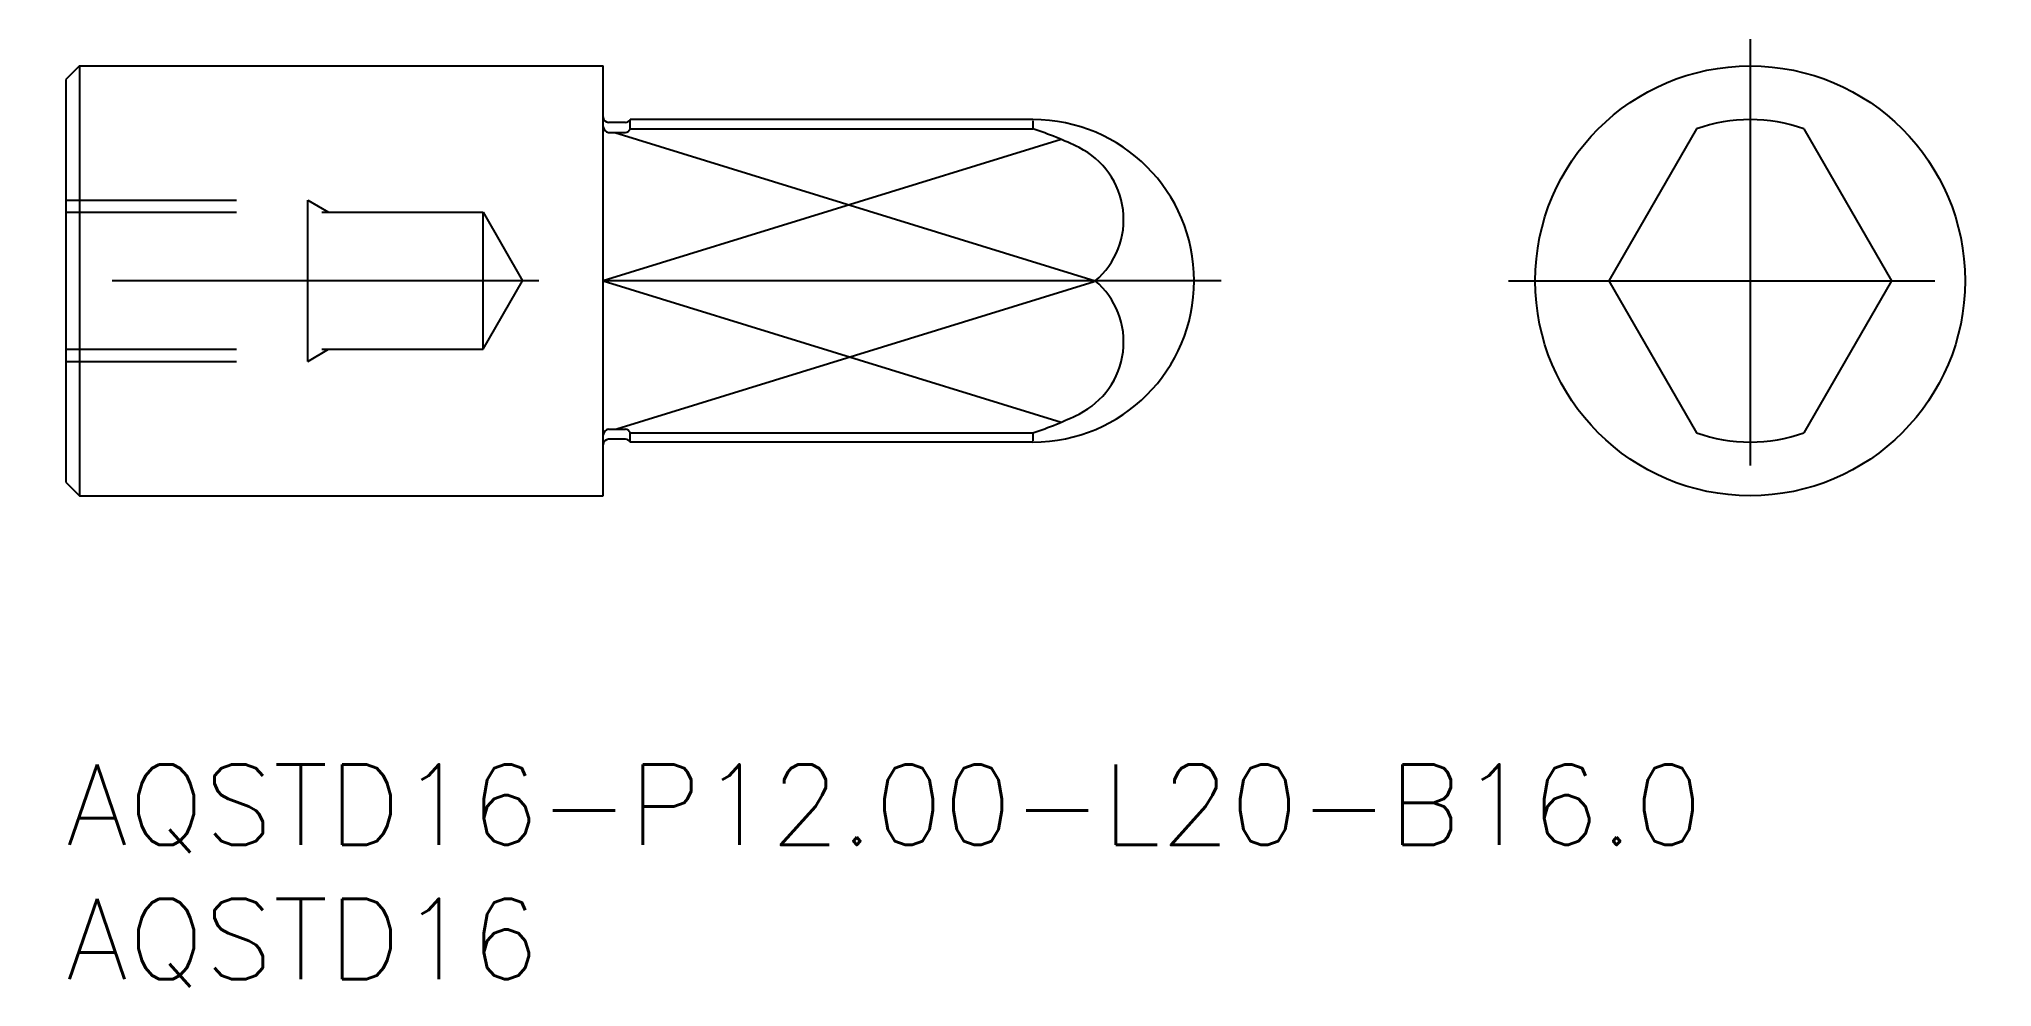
# Model space of a CAD drawing. Extents: x -1 to 71.7, y -8.3 to 27.
import ezdxf

# ---------------------------------------------------------------- set-up
doc = ezdxf.new("R2010")
doc.units = 0
doc.header["$LTSCALE"] = 0.5
doc.linetypes.add('CENTER', pattern=[50.8, 31.75, -6.35, 6.35, -6.35])
doc.linetypes.add('DASHED', pattern=[19.05, 12.7, -6.35])
for name, color, linetype in [('MSM_CENTER', 1, 'CENTER'), ('MSM_CONTINUOUS', 7, 'CONTINUOUS'), ('MSM_DASHED', 4, 'DASHED'), ('MSM_NARROW', 5, 'CONTINUOUS'), ('MSM_PART_NUMBER', 7, 'CONTINUOUS')]:
    doc.layers.add(name, color=color, linetype=linetype)
doc.styles.get("Standard").update_dxf_attribs({"font": 'txt.shx', "height": 1.5, "bigfont": 'bigfont.shx'})

# ---------------------------------------------------------------- blocks, each defined once
blk = doc.blocks.new('*U19')
at = {"layer": 'MSM_PART_NUMBER'}
blk.add_text('AQSTD16-P12.00-L20-B16.0', height=3, dxfattribs=at).set_placement((0, -3))
blk = doc.blocks.new('*U20')
at = {"layer": 'MSM_PART_NUMBER'}
blk.add_text('AQSTD16', height=3, dxfattribs=at).set_placement((0, -8))

msp = doc.modelspace()

# ---------------------------------------------------------------- linework, layer by layer
at = {"layer": 'MSM_CENTER'}
for p, q in [((62.7, 27), (62.7, 9)), ((43, 18), (-1, 18)), ((53.7, 18), (71.7, 18))]:
    msp.add_line(p, q, dxfattribs=at)
at = {"layer": 'MSM_CONTINUOUS'}
for p, q in [((0.5, 26), (0, 25.5)), ((0, 25.5), (0, 10.5)), ((0.5, 26), (20, 26)), ((0.5, 26), (0.5, 10)), ((20, 10), (20, 26)), ((36, 24), (21, 24)), ((21, 23.657), (21, 24)), ((20.827, 23.9), (20.2, 23.9)), ((20.2, 23.522), (20.827, 23.522)), ((21, 23.657), (36, 23.657)), ((60.7, 23.657), (57.434, 18)), ((64.7, 23.657), (67.966, 18)), ((38.32, 18), (20, 18)), ((57.434, 18), (60.7, 12.343)), ((67.966, 18), (64.7, 12.343)), ((20.2, 12.478), (20.827, 12.478)), ((20.827, 12.1), (20.2, 12.1)), ((21, 12.343), (36, 12.343)), ((21, 12), (21, 12.343)), ((36, 12), (21, 12)), ((0, 10.5), (0.5, 10)), ((0.5, 10), (20, 10))]:
    msp.add_line(p, q, dxfattribs=at)
msp.add_circle((62.7, 18), 8, dxfattribs=at)
for centre, radius, start, end in [((20.2, 24.1), 0.2, 180, 270), ((20.827, 24.1), 0.2, 270, 330), ((36, 18), 6, 270, 90), ((62.7, 18), 6, 70.52878, 109.47122), ((20.241, 23.761), 0.243, 186.4529, 260.19422), ((20.811, 23.721), 0.2, 274.57944, 341.22685), ((32.129, 11.693), 12.574, 63.62136, 72.06849), ((36.387, 20.28), 2.989, 310.29064, 63.62136), ((36.387, 15.72), 2.989, 296.37864, 49.70936), ((20.241, 12.239), 0.243, 99.80578, 173.5471), ((20.811, 12.279), 0.2, 18.77315, 85.42056), ((32.129, 24.307), 12.574, 287.93151, 296.37864), ((20.2, 11.9), 0.2, 90, 180), ((20.827, 11.9), 0.2, 30, 90), ((62.7, 18), 6, 250.52878, 289.47122)]:
    msp.add_arc(centre, radius, start, end, dxfattribs=at)
at = {"layer": 'MSM_DASHED'}
for p, q in [((0, 21), (9, 21)), ((0, 20.55), (15.528, 20.55)), ((9, 21), (9.779, 20.55)), ((9, 15), (9, 21)), ((15.528, 15.45), (15.528, 20.55)), ((15.528, 20.55), (17, 18)), ((15.528, 15.45), (17, 18)), ((0, 15.45), (15.528, 15.45)), ((9, 15), (9.779, 15.45)), ((0, 15), (9, 15))]:
    msp.add_line(p, q, dxfattribs=at)
at = {"layer": 'MSM_NARROW'}
for p, q in [((37.05, 23.265), (20, 18)), ((20.437, 23.522), (38.32, 18)), ((36, 23.96), (36, 23.697)), ((20, 18), (37.05, 12.735)), ((38.275, 17.962), (20.513, 12.478)), ((36, 12.303), (36, 12.04))]:
    msp.add_line(p, q, dxfattribs=at)

# ---------------------------------------------------------------- block references
at = {"layer": 'MSM_CONTINUOUS'}
for name in ['*U19', '*U20']:
    msp.add_blockref(name, (0, 0), dxfattribs=at)

doc.saveas('drawing.dxf')
